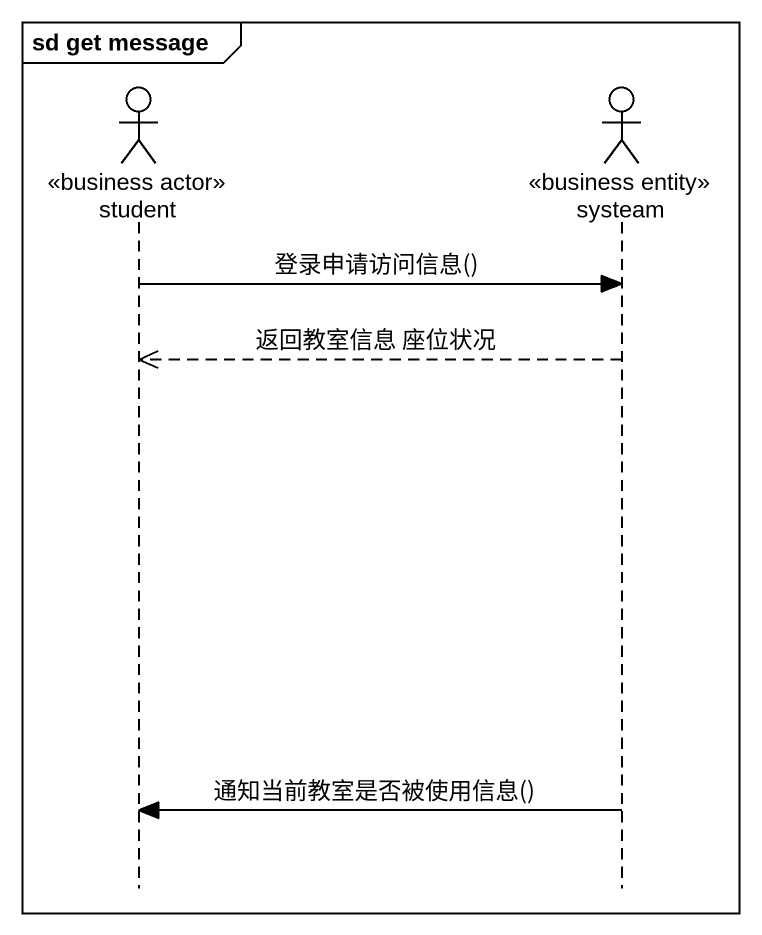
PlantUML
@startuml
mainframe sd get message
hide footbox
actor student <<business actor>>
actor systeam <<business entity>>

student -> systeam : 登录申请访问信息()
systeam -->> student : 返回教室信息 座位状况
systeam -> student : 通知当前教室是否被使用信息()
@enduml
